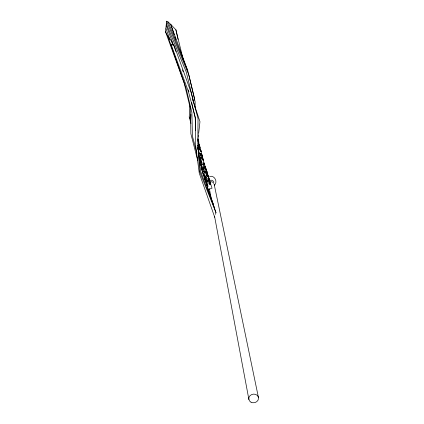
<?xml version="1.0" encoding="UTF-8"?>
<svg xmlns="http://www.w3.org/2000/svg" width="424" height="424" viewBox="0 0 424 424"><rect width="100%" height="100%" fill="white"/><g stroke="black" fill="none" stroke-linecap="round" stroke-linejoin="round"><path stroke-width="0.64" d="M193.333 102.248L193.36 100.944L186.242 71.953L166.341 23.755L166.621 21.2L168.169 22.021L170.713 24.369L175.902 29.797L183.481 60.669M194.446 100.207L194.505 98.262L187.79 70.861L170.713 24.369L174.238 34.906M190.964 114.427L190.678 119.6L189.231 116.992L189.904 105.836M197.791 141.25L198.077 138.648M198.225 137.344L198.517 134.737M198.66 133.433L199.969 121.709L192.236 98.485M197.722 160.463L190.874 133.783L190.503 109.037L184.159 83.062L165.487 31.726L166.341 23.755M215.503 214.364L215.97 212.609L202.28 171.307L197.801 147.261M200.822 150.69L203.446 160.722L201.845 154.622M214.3 185.299C218.18 182.007 214.565 174.98 209.589 176.426M208.576 189.411L212.021 188.192L210.039 182.119M200.976 151.564L200.451 149.259M205.057 180.343L205.502 180.677L205.534 181.832M200.785 165.376L201.119 165.667L200.865 163.627L201.48 165.959L202.052 166.42L201.914 167.438L202.683 169.876L201.829 168.068L201.893 169.234L201.321 166.865M197.176 157.066L197.552 157.399M165.487 31.726L167.713 35.971L171.773 41.621L173.241 45.183M199.142 144.494L199.307 144.775M201.596 153.912L202.02 155.269M197.722 145.289L198.406 146.715L198.517 148.67L198.973 147.881L199.815 149.714L199.222 147.372L199.545 146.503L198.851 145.925L198.231 143.551L198.342 145.506M209.451 179.813L208.905 178.811M199.943 160.155L199.863 159.8M166.621 21.2L188.871 75.016L195.114 101.723L195.135 107.601M198.649 152.073L199.375 153.827L198.755 151.463L199.1 150.6L198.374 150.001L197.754 147.626M168.169 22.021L187.79 70.861M215.97 212.609L199.561 171.365L197.844 142.946L198.029 118.487L190.858 91.748L174.031 45.22L170.883 44.07L188.357 91.346L195.559 118.248L195.263 142.787L199.259 173.146L214.735 217.284M214.629 208.369L200.552 171.269L197.78 145.162M166.388 25.742L173.416 44.992M182.484 69.838L183.168 71.698M214.12 184.064L258.407 397.341M207.447 187.62L213.33 204.283M166.007 28.62L169.939 39.75M198.406 140.869L198.893 142.252L198.045 138.929M167.713 35.971L186.152 88.43L191.902 112.662L192.417 136.083L196.906 153.308M200.833 150.525L201.151 151.437L198.994 143.588M173.983 46.046L175.944 51.664M203.366 160.479L203.027 159.196L203.356 160.42M171.773 41.621L173.061 45.379M188.267 89.862L188.908 91.743M174.858 36.766L175.896 39.861M200.128 147.976L199.466 145.443M209.806 180.995L207.908 174.874L210.622 183.581L210.331 182.627M203.043 160.256L202.487 158.47L204.766 164.74L204.273 163.341L204.373 164.247M205.953 169.727L205.407 167.957L207.718 174.222L207.177 172.785L207.315 174.116M201.601 169.075L203.165 174.19M204.686 179.167L204.31 177.942L204.697 179.612M189.231 116.992L190.938 123.395M198.58 142.013L198.856 143.063M191.68 102.608L195.215 118.047L195.665 130.422M175.902 29.797L178.043 39.379M209.398 188.791L210.982 197.245M214.518 216.113L248.909 399.578M197.823 148.146L198.029 149.698M198.199 150.981L198.331 152.02M210.097 182.659L210.156 183.407M201.612 154.553L201.638 155.248M209.186 180.884A2.751 2.624 -11 0 1 213.685 183.486M210.256 182.018A2.141 2.041 -11 0 1 212.827 182.384M207.151 184.583L207.14 185.696L205.916 181.838L206.393 182.193L206.006 180.067L206.764 182.458L207.506 182.988L207.235 183.942L208.052 186.359L207.151 184.583M204.008 171.36L203.875 172.383L203.488 170.257L202.635 168.461L203.244 168.943L202.858 166.812L203.653 169.261L204.474 169.881L204.161 170.777L204.983 173.231L204.008 171.36M204.94 177.905L204.956 179.045L203.716 175.128L204.177 175.494L203.79 173.363L204.554 175.78L205.158 176.246L205.025 177.269L205.783 179.675L204.94 177.905M209.318 183.104L209.127 184.117L208.799 182.039L207.813 180.221L208.566 180.735L208.189 178.626L208.942 181L209.557 181.424L209.408 182.463L210.161 184.822L209.318 183.104M207.113 173.543L206.949 174.545L207.702 176.93L206.779 175.112L206.472 176.008L206.165 173.951L205.158 172.065L205.974 172.679L205.667 170.618L206.472 173.056L207.113 173.543M206.843 171.757L205.073 165.895L207.044 172.149L206.52 170.591L206.843 171.757M201.156 161.65L200.981 162.641L199.99 158.846L200.541 159.307L200.271 157.246L200.881 159.594C202.402 160.298 200.478 162.116 201.872 163.367L201.156 161.65M206.891 180.232L206.626 181.191L206.281 179.098L205.37 177.301L206.069 177.804L205.73 175.706L206.546 178.138L207.331 178.695L207.05 179.638L207.861 182.06L206.891 180.232M204.108 167.072L203.796 167.962L203.483 165.89L202.518 164.014L203.292 164.613L203.032 162.578L203.801 165.005L204.617 165.636L204.304 166.521L205.115 168.969L204.108 167.072M201.416 157.437C200.711 159.726 201.246 154.839 200.054 154.5L200.828 155.12L200.663 153.138L201.252 155.46L201.935 156.011L201.612 156.891L202.2 159.201L201.416 157.437M251.029 402.212A4.881 4.325 -10.7 0 0 258.513 398.465A4.881 4.325 -10.7 0 0 251.421 394.68A4.881 4.325 -10.7 0 0 251.029 402.212"/></g></svg>
